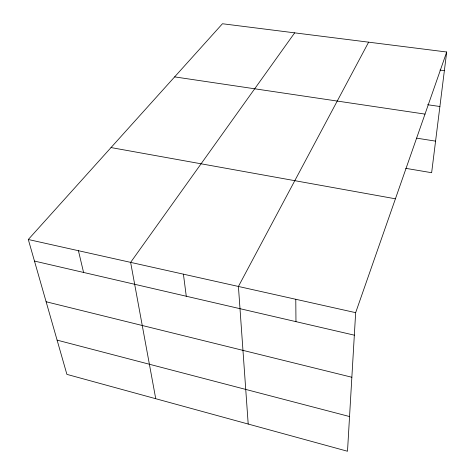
<?xml version="1.0" encoding="UTF-8"?>
<svg xmlns="http://www.w3.org/2000/svg" width="475" height="475" viewBox="0 0 475 475"><rect width="100%" height="100%" fill="white"/><g stroke="black" fill="none" stroke-linecap="round" stroke-linejoin="round"><path stroke-width="0.71" d="M446.696 52.007L355.656 312.663L347.504 451.25L66.904 374.377L28.304 239.501L222.454 23.75L446.696 52.007L431.638 172.71L405.721 168.334M368.624 42.168L238.42 286.461L248.199 424.044M294.672 32.852L130.631 262.372L155.735 398.715M439.963 70.08L444.368 70.668M427.595 104.72L439.897 106.507M174.64 76.885L425.006 114.107M416.652 138.154L435.581 141.134M111.031 147.571L395.426 198.799M28.304 239.501L355.656 312.663M34.479 261.072L354.332 335.172M46.117 301.75L351.856 377.257M57.101 340.13L349.547 416.545M78.428 250.705L83.576 272.442M183.415 274.17L186.277 296.24M295.783 299.28L295.967 321.652"/></g></svg>
